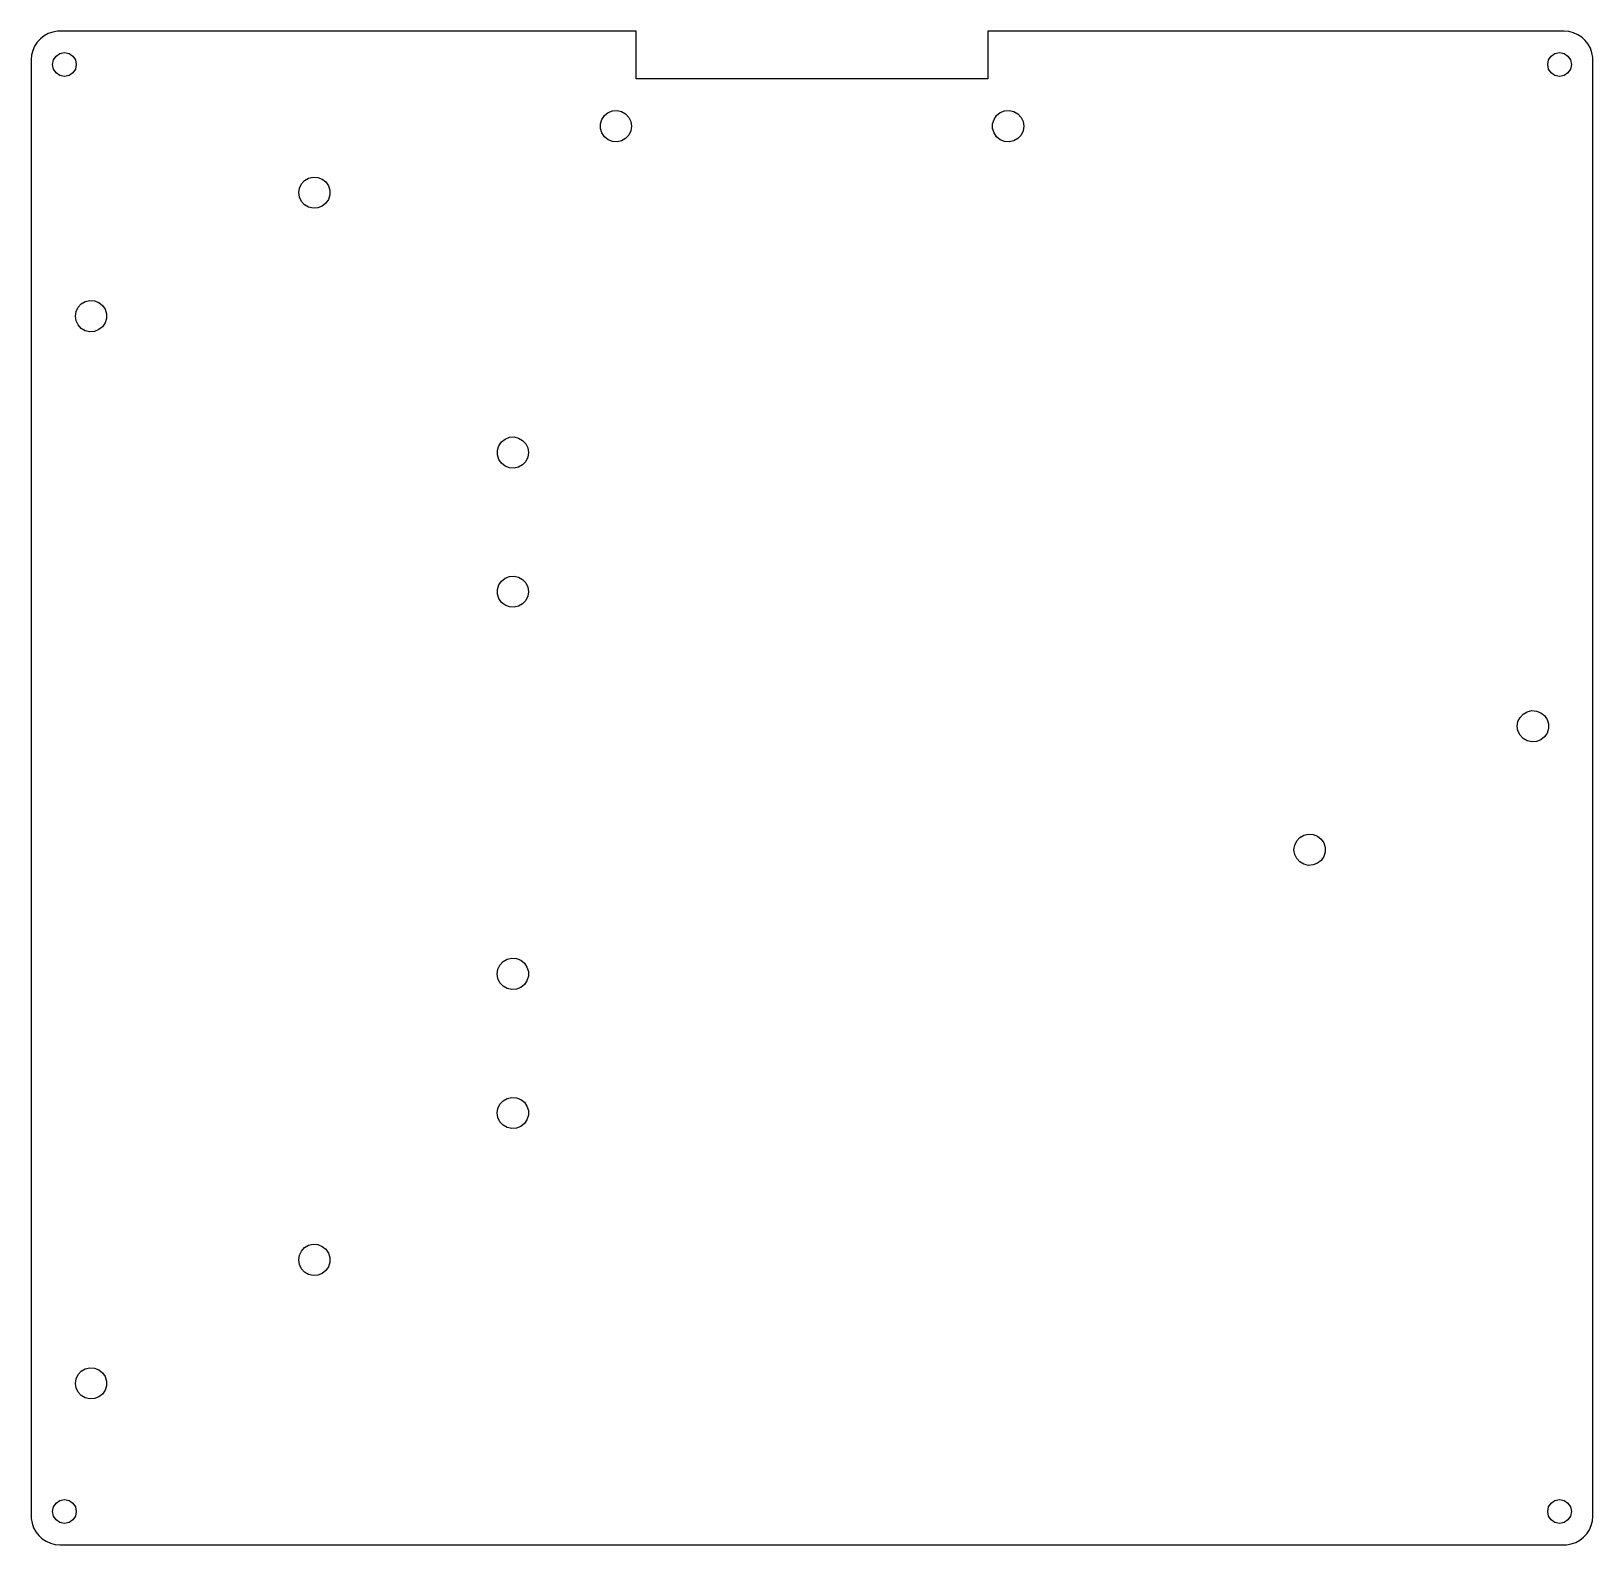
# Model space of a CAD drawing. Header units: metres. Extents: x -82 to 82, y -80 to 80.
import ezdxf

# ---------------------------------------------------------------- set-up
doc = ezdxf.new("R2010")
doc.units = ezdxf.units.M

msp = doc.modelspace()

# ---------------------------------------------------------------- linework, layer by layer
for p, q in [((-80.8808, 79.2115), (-81.2718, 78.9072)), ((-80.4451, 79.4473), (-80.8808, 79.2115)), ((-79.9765, 79.6082), (-80.4451, 79.4473)), ((-79.4877, 79.6898), (-79.9765, 79.6082)), ((-18.51, 79.6937), (-79.4877, 79.6898)), ((-18.51, 74.7), (-18.51, 79.6937)), ((79.24, 79.7), (18.51, 79.6961)), ((18.51, 79.6961), (18.51, 74.7)), ((79.7338, 79.6591), (79.24, 79.7)), ((80.2141, 79.5375), (79.7338, 79.6591)), ((80.6678, 79.3384), (80.2141, 79.5375)), ((81.0826, 79.0674), (80.6678, 79.3384)), ((81.4472, 78.7318), (81.0826, 79.0674)), ((-82.0775, 77.6741), (-82.1991, 77.1938)), ((-81.8784, 78.1278), (-82.0775, 77.6741)), ((-81.6074, 78.5426), (-81.8784, 78.1278)), ((-81.2718, 78.9072), (-81.6074, 78.5426)), ((-79.6239, 77.0839), (-79.2184, 77.3548)), ((-79.2184, 77.3548), (-78.74, 77.45)), ((-78.74, 77.45), (-78.2616, 77.3548)), ((-78.2616, 77.3548), (-77.8561, 77.0839)), ((77.8561, 77.0839), (78.2616, 77.3548)), ((78.2616, 77.3548), (78.74, 77.45)), ((78.74, 77.45), (79.2184, 77.3548)), ((79.2184, 77.3548), (79.6239, 77.0839)), ((81.7515, 78.3408), (81.4472, 78.7318)), ((81.9873, 77.9051), (81.7515, 78.3408)), ((82.1482, 77.4365), (81.9873, 77.9051)), ((82.2298, 76.9477), (82.1482, 77.4365)), ((-82.1991, 77.1938), (-82.24, 76.7)), ((-82.24, 76.7), (-82.2298, -76.9477)), ((-79.99, 76.2), (-79.8948, 76.6784)), ((-79.8948, 75.7216), (-79.99, 76.2)), ((-79.8948, 76.6784), (-79.6239, 77.0839)), ((-79.6239, 75.3161), (-79.8948, 75.7216)), ((-77.8561, 77.0839), (-77.5851, 76.6784)), ((-77.5851, 75.7216), (-77.8561, 75.3161)), ((-77.5851, 76.6784), (-77.49, 76.2)), ((-77.49, 76.2), (-77.5851, 75.7216)), ((77.49, 76.2), (77.5851, 76.6784)), ((77.5851, 75.7216), (77.49, 76.2)), ((77.5851, 76.6784), (77.8561, 77.0839)), ((77.8561, 75.3161), (77.5851, 75.7216)), ((79.6239, 77.0839), (79.8948, 76.6784)), ((79.8948, 75.7216), (79.6239, 75.3161)), ((79.8948, 76.6784), (79.99, 76.2)), ((79.99, 76.2), (79.8948, 75.7216)), ((82.24, -76.7), (82.2298, 76.9477)), ((-79.2184, 75.0451), (-79.6239, 75.3161)), ((-78.74, 74.95), (-79.2184, 75.0451)), ((-78.2616, 75.0451), (-78.74, 74.95)), ((-77.8561, 75.3161), (-78.2616, 75.0451)), ((18.51, 74.7), (-18.51, 74.7)), ((78.2616, 75.0451), (77.8561, 75.3161)), ((78.74, 74.95), (78.2616, 75.0451)), ((79.2184, 75.0451), (78.74, 74.95)), ((79.6239, 75.3161), (79.2184, 75.0451)), ((-22.1466, 70.4159), (-21.8695, 70.8223)), ((-21.8695, 70.8223), (-21.485, 71.1289)), ((-21.485, 71.1289), (-21.0272, 71.3086)), ((-21.0272, 71.3086), (-20.5367, 71.3454)), ((-20.5367, 71.3454), (-20.0572, 71.2359)), ((-20.0572, 71.2359), (-19.6312, 70.99)), ((-19.6312, 70.99), (-19.2967, 70.6295)), ((19.1734, 70.4159), (19.4505, 70.8223)), ((19.4505, 70.8223), (19.835, 71.1289)), ((19.835, 71.1289), (20.2928, 71.3086)), ((20.2928, 71.3086), (20.7833, 71.3454)), ((20.7833, 71.3454), (21.2628, 71.2359)), ((21.2628, 71.2359), (21.6888, 70.99)), ((21.6888, 70.99), (22.0233, 70.6295)), ((-22.2916, 69.9459), (-22.1466, 70.4159)), ((-22.2916, 69.4541), (-22.2916, 69.9459)), ((-22.1466, 68.9841), (-22.2916, 69.4541)), ((-19.2967, 70.6295), (-19.0833, 70.1863)), ((-19.0833, 69.2137), (-19.2967, 68.7705)), ((-19.0833, 70.1863), (-19.01, 69.7)), ((-19.01, 69.7), (-19.0833, 69.2137)), ((19.0284, 69.9459), (19.1734, 70.4159)), ((19.0284, 69.4541), (19.0284, 69.9459)), ((19.1734, 68.9841), (19.0284, 69.4541)), ((22.0233, 70.6295), (22.2367, 70.1863)), ((22.2367, 69.2137), (22.0233, 68.7705)), ((22.2367, 70.1863), (22.31, 69.7)), ((22.31, 69.7), (22.2367, 69.2137)), ((-21.8695, 68.5777), (-22.1466, 68.9841)), ((-21.485, 68.2711), (-21.8695, 68.5777)), ((-21.0272, 68.0914), (-21.485, 68.2711)), ((-20.5367, 68.0546), (-21.0272, 68.0914)), ((-20.0572, 68.1641), (-20.5367, 68.0546)), ((-19.6312, 68.41), (-20.0572, 68.1641)), ((-19.2967, 68.7705), (-19.6312, 68.41)), ((19.4505, 68.5777), (19.1734, 68.9841)), ((19.835, 68.2711), (19.4505, 68.5777)), ((20.2928, 68.0914), (19.835, 68.2711)), ((20.7833, 68.0546), (20.2928, 68.0914)), ((21.2628, 68.1641), (20.7833, 68.0546)), ((21.6888, 68.41), (21.2628, 68.1641)), ((22.0233, 68.7705), (21.6888, 68.41)), ((-53.4488, 63.99), (-53.0228, 64.2359)), ((-53.0228, 64.2359), (-52.5433, 64.3454)), ((-52.5433, 64.3454), (-52.0528, 64.3086)), ((-52.0528, 64.3086), (-51.595, 64.1289)), ((-54.07, 62.7), (-53.9967, 63.1863)), ((-53.9967, 62.2137), (-54.07, 62.7)), ((-53.9967, 63.1863), (-53.7833, 63.6295)), ((-53.7833, 63.6295), (-53.4488, 63.99)), ((-51.595, 64.1289), (-51.2105, 63.8223)), ((-51.2105, 63.8223), (-50.9334, 63.4159)), ((-50.9334, 63.4159), (-50.7884, 62.9459)), ((-50.7884, 62.9459), (-50.7884, 62.4541)), ((-53.7833, 61.7705), (-53.9967, 62.2137)), ((-53.4488, 61.41), (-53.7833, 61.7705)), ((-53.0228, 61.1641), (-53.4488, 61.41)), ((-52.5433, 61.0546), (-53.0228, 61.1641)), ((-52.0528, 61.0914), (-52.5433, 61.0546)), ((-51.595, 61.2711), (-52.0528, 61.0914)), ((-51.2105, 61.5777), (-51.595, 61.2711)), ((-50.9334, 61.9841), (-51.2105, 61.5777)), ((-50.7884, 62.4541), (-50.9334, 61.9841)), ((-77.3033, 50.6295), (-76.9688, 50.99)), ((-76.9688, 50.99), (-76.5428, 51.2359)), ((-76.5428, 51.2359), (-76.0633, 51.3454)), ((-76.0633, 51.3454), (-75.5728, 51.3086)), ((-75.5728, 51.3086), (-75.115, 51.1289)), ((-75.115, 51.1289), (-74.7305, 50.8223)), ((-77.59, 49.7), (-77.5167, 50.1863)), ((-77.5167, 49.2137), (-77.59, 49.7)), ((-77.5167, 50.1863), (-77.3033, 50.6295)), ((-74.7305, 50.8223), (-74.4534, 50.4159)), ((-74.4534, 50.4159), (-74.3084, 49.9459)), ((-74.3084, 49.4541), (-74.4534, 48.9841)), ((-74.3084, 49.9459), (-74.3084, 49.4541)), ((-77.3033, 48.7705), (-77.5167, 49.2137)), ((-76.9688, 48.41), (-77.3033, 48.7705)), ((-76.5428, 48.1641), (-76.9688, 48.41)), ((-76.0633, 48.0546), (-76.5428, 48.1641)), ((-75.5728, 48.0914), (-76.0633, 48.0546)), ((-75.115, 48.2711), (-75.5728, 48.0914)), ((-74.7305, 48.5777), (-75.115, 48.2711)), ((-74.4534, 48.9841), (-74.7305, 48.5777)), ((-32.9966, 36.0405), (-32.7195, 36.4469)), ((-32.7195, 36.4469), (-32.335, 36.7535)), ((-32.335, 36.7535), (-31.8772, 36.9332)), ((-31.8772, 36.9332), (-31.3867, 36.97)), ((-31.3867, 36.97), (-30.9072, 36.8605)), ((-30.9072, 36.8605), (-30.4812, 36.6146)), ((-30.4812, 36.6146), (-30.1467, 36.2541)), ((-30.1467, 36.2541), (-29.9333, 35.8109)), ((-33.1416, 35.5705), (-32.9966, 36.0405)), ((-33.1416, 35.0787), (-33.1416, 35.5705)), ((-32.9966, 34.6087), (-33.1416, 35.0787)), ((-32.7195, 34.2023), (-32.9966, 34.6087)), ((-29.9333, 34.8382), (-30.1467, 34.3951)), ((-29.9333, 35.8109), (-29.86, 35.3246)), ((-29.86, 35.3246), (-29.9333, 34.8382)), ((-32.335, 33.8956), (-32.7195, 34.2023)), ((-31.8772, 33.716), (-32.335, 33.8956)), ((-31.3867, 33.6792), (-31.8772, 33.716)), ((-30.9072, 33.7886), (-31.3867, 33.6792)), ((-30.4812, 34.0346), (-30.9072, 33.7886)), ((-30.1467, 34.3951), (-30.4812, 34.0346)), ((-33.1416, 20.9213), (-32.9966, 21.3913)), ((-32.9966, 21.3913), (-32.7195, 21.7977)), ((-32.7195, 21.7977), (-32.335, 22.1044)), ((-32.335, 22.1044), (-31.8772, 22.284)), ((-31.8772, 22.284), (-31.3867, 22.3208)), ((-31.3867, 22.3208), (-30.9072, 22.2114)), ((-30.9072, 22.2114), (-30.4812, 21.9654)), ((-30.4812, 21.9654), (-30.1467, 21.6049)), ((-30.1467, 21.6049), (-29.9333, 21.1618)), ((-33.1416, 20.4295), (-33.1416, 20.9213)), ((-32.9966, 19.9595), (-33.1416, 20.4295)), ((-32.7195, 19.5531), (-32.9966, 19.9595)), ((-30.1467, 19.7459), (-30.4812, 19.3854)), ((-29.9333, 20.1891), (-30.1467, 19.7459)), ((-29.9333, 21.1618), (-29.86, 20.6754)), ((-29.86, 20.6754), (-29.9333, 20.1891)), ((-32.335, 19.2465), (-32.7195, 19.5531)), ((-31.8772, 19.0668), (-32.335, 19.2465)), ((-31.3867, 19.03), (-31.8772, 19.0668)), ((-30.9072, 19.1395), (-31.3867, 19.03)), ((-30.4812, 19.3854), (-30.9072, 19.1395)), ((74.29, 6.5), (74.3633, 6.98635)), ((74.3633, 6.98635), (74.5767, 7.42948)), ((74.5767, 7.42948), (74.9112, 7.79002)), ((74.9112, 7.79002), (75.3372, 8.03594)), ((75.3372, 8.03594), (75.8167, 8.14539)), ((75.8167, 8.14539), (76.3072, 8.10863)), ((76.3072, 8.10863), (76.765, 7.92894)), ((76.765, 7.92894), (77.1495, 7.62228)), ((77.1495, 7.62228), (77.4266, 7.21591)), ((77.4266, 7.21591), (77.5716, 6.74592)), ((77.5716, 6.74592), (77.5716, 6.25408)), ((74.3633, 6.01365), (74.29, 6.5)), ((74.5767, 5.57052), (74.3633, 6.01365)), ((74.9112, 5.20998), (74.5767, 5.57052)), ((75.3372, 4.96406), (74.9112, 5.20998)), ((75.8167, 4.85461), (75.3372, 4.96406)), ((76.765, 5.07106), (76.3072, 4.89137)), ((77.1495, 5.37771), (76.765, 5.07106)), ((77.4266, 5.78409), (77.1495, 5.37771)), ((77.5716, 6.25408), (77.4266, 5.78409)), ((76.3072, 4.89137), (75.8167, 4.85461)), ((51.8172, -4.96406), (52.2967, -4.85461)), ((52.2967, -4.85461), (52.7872, -4.89137)), ((52.7872, -4.89137), (53.245, -5.07106)), ((50.77, -6.5), (50.8433, -6.01365)), ((50.8433, -6.98635), (50.77, -6.5)), ((50.8433, -6.01365), (51.0567, -5.57052)), ((51.0567, -5.57052), (51.3912, -5.20998)), ((51.3912, -5.20998), (51.8172, -4.96406)), ((53.245, -5.07106), (53.6295, -5.37771)), ((53.6295, -5.37771), (53.9066, -5.78409)), ((53.9066, -5.78409), (54.0516, -6.25408)), ((54.0516, -6.25408), (54.0516, -6.74592)), ((51.0567, -7.42948), (50.8433, -6.98635)), ((51.3912, -7.79002), (51.0567, -7.42948)), ((51.8172, -8.03594), (51.3912, -7.79002)), ((52.2967, -8.14539), (51.8172, -8.03594)), ((52.7872, -8.10863), (52.2967, -8.14539)), ((53.245, -7.92894), (52.7872, -8.10863)), ((53.6295, -7.62228), (53.245, -7.92894)), ((53.9066, -7.21591), (53.6295, -7.62228)), ((54.0516, -6.74592), (53.9066, -7.21591)), ((-32.5388, -18.2854), (-32.1128, -18.0395)), ((-32.1128, -18.0395), (-31.6333, -17.93)), ((-31.6333, -17.93), (-31.1428, -17.9668)), ((-31.1428, -17.9668), (-30.685, -18.1465)), ((-33.16, -19.5754), (-33.0867, -19.0891)), ((-33.0867, -20.0618), (-33.16, -19.5754)), ((-33.0867, -19.0891), (-32.8733, -18.6459)), ((-32.8733, -18.6459), (-32.5388, -18.2854)), ((-30.685, -18.1465), (-30.3005, -18.4531)), ((-30.3005, -18.4531), (-30.0234, -18.8595)), ((-30.0234, -18.8595), (-29.8784, -19.3295)), ((-29.8784, -19.3295), (-29.8784, -19.8213)), ((-32.8733, -20.5049), (-33.0867, -20.0618)), ((-32.5388, -20.8654), (-32.8733, -20.5049)), ((-32.1128, -21.1114), (-32.5388, -20.8654)), ((-31.6333, -21.2208), (-32.1128, -21.1114)), ((-31.1428, -21.184), (-31.6333, -21.2208)), ((-30.685, -21.0044), (-31.1428, -21.184)), ((-30.3005, -20.6977), (-30.685, -21.0044)), ((-30.0234, -20.2913), (-30.3005, -20.6977)), ((-29.8784, -19.8213), (-30.0234, -20.2913)), ((-32.5388, -32.9346), (-32.1128, -32.6886)), ((-32.1128, -32.6886), (-31.6333, -32.5792)), ((-31.6333, -32.5792), (-31.1428, -32.616)), ((-31.1428, -32.616), (-30.685, -32.7956)), ((-30.685, -32.7956), (-30.3005, -33.1023)), ((-33.16, -34.2246), (-33.0867, -33.7382)), ((-33.0867, -34.7109), (-33.16, -34.2246)), ((-33.0867, -33.7382), (-32.8733, -33.2951)), ((-32.8733, -33.2951), (-32.5388, -32.9346)), ((-30.3005, -33.1023), (-30.0234, -33.5087)), ((-30.0234, -33.5087), (-29.8784, -33.9787)), ((-29.8784, -34.4705), (-30.0234, -34.9405)), ((-29.8784, -33.9787), (-29.8784, -34.4705)), ((-32.8733, -35.1541), (-33.0867, -34.7109)), ((-32.5388, -35.5146), (-32.8733, -35.1541)), ((-32.1128, -35.7605), (-32.5388, -35.5146)), ((-31.6333, -35.87), (-32.1128, -35.7605)), ((-31.1428, -35.8332), (-31.6333, -35.87)), ((-30.685, -35.6535), (-31.1428, -35.8332)), ((-30.3005, -35.3469), (-30.685, -35.6535)), ((-30.0234, -34.9405), (-30.3005, -35.3469)), ((-54.07, -49.7), (-53.9967, -49.2137)), ((-53.9967, -49.2137), (-53.7833, -48.7705)), ((-53.7833, -48.7705), (-53.4488, -48.41)), ((-53.4488, -48.41), (-53.0228, -48.1641)), ((-53.0228, -48.1641), (-52.5433, -48.0546)), ((-52.5433, -48.0546), (-52.0528, -48.0914)), ((-52.0528, -48.0914), (-51.595, -48.2711)), ((-51.595, -48.2711), (-51.2105, -48.5777)), ((-51.2105, -48.5777), (-50.9334, -48.9841)), ((-50.9334, -48.9841), (-50.7884, -49.4541)), ((-53.9967, -50.1863), (-54.07, -49.7)), ((-53.7833, -50.6295), (-53.9967, -50.1863)), ((-53.4488, -50.99), (-53.7833, -50.6295)), ((-51.2105, -50.8223), (-51.595, -51.1289)), ((-50.9334, -50.4159), (-51.2105, -50.8223)), ((-50.7884, -49.9459), (-50.9334, -50.4159)), ((-50.7884, -49.4541), (-50.7884, -49.9459)), ((-53.0228, -51.2359), (-53.4488, -50.99)), ((-52.5433, -51.3454), (-53.0228, -51.2359)), ((-52.0528, -51.3086), (-52.5433, -51.3454)), ((-51.595, -51.1289), (-52.0528, -51.3086)), ((-77.59, -62.7), (-77.5167, -62.2137)), ((-77.5167, -62.2137), (-77.3033, -61.7705)), ((-77.3033, -61.7705), (-76.9688, -61.41)), ((-76.9688, -61.41), (-76.5428, -61.1641)), ((-76.5428, -61.1641), (-76.0633, -61.0546)), ((-76.0633, -61.0546), (-75.5728, -61.0914)), ((-75.5728, -61.0914), (-75.115, -61.2711)), ((-75.115, -61.2711), (-74.7305, -61.5777)), ((-74.7305, -61.5777), (-74.4534, -61.9841)), ((-74.4534, -61.9841), (-74.3084, -62.4541)), ((-74.3084, -62.4541), (-74.3084, -62.9459)), ((-77.5167, -63.1863), (-77.59, -62.7)), ((-77.3033, -63.6295), (-77.5167, -63.1863)), ((-76.9688, -63.99), (-77.3033, -63.6295)), ((-76.5428, -64.2359), (-76.9688, -63.99)), ((-75.115, -64.1289), (-75.5728, -64.3086)), ((-74.7305, -63.8223), (-75.115, -64.1289)), ((-74.4534, -63.4159), (-74.7305, -63.8223)), ((-74.3084, -62.9459), (-74.4534, -63.4159)), ((-76.0633, -64.3454), (-76.5428, -64.2359)), ((-75.5728, -64.3086), (-76.0633, -64.3454)), ((-79.8948, -75.7216), (-79.6239, -75.3161)), ((-79.6239, -75.3161), (-79.2184, -75.0451)), ((-79.2184, -75.0451), (-78.74, -74.95)), ((-78.74, -74.95), (-78.2616, -75.0451)), ((-78.2616, -75.0451), (-77.8561, -75.3161)), ((-77.8561, -75.3161), (-77.5851, -75.7216)), ((77.5851, -75.7216), (77.8561, -75.3161)), ((77.8561, -75.3161), (78.2616, -75.0451)), ((78.2616, -75.0451), (78.74, -74.95)), ((78.74, -74.95), (79.2184, -75.0451)), ((79.2184, -75.0451), (79.6239, -75.3161)), ((79.6239, -75.3161), (79.8948, -75.7216)), ((-82.2298, -76.9477), (-82.1482, -77.4365)), ((-79.99, -76.2), (-79.8948, -75.7216)), ((-79.8948, -76.6784), (-79.99, -76.2)), ((-79.6239, -77.0839), (-79.8948, -76.6784)), ((-79.2184, -77.3548), (-79.6239, -77.0839)), ((-77.8561, -77.0839), (-78.2616, -77.3548)), ((-77.5851, -76.6784), (-77.8561, -77.0839)), ((-77.5851, -75.7216), (-77.49, -76.2)), ((-77.49, -76.2), (-77.5851, -76.6784)), ((77.49, -76.2), (77.5851, -75.7216)), ((77.5851, -76.6784), (77.49, -76.2)), ((77.8561, -77.0839), (77.5851, -76.6784)), ((78.2616, -77.3548), (77.8561, -77.0839)), ((79.6239, -77.0839), (79.2184, -77.3548)), ((79.8948, -76.6784), (79.6239, -77.0839)), ((79.8948, -75.7216), (79.99, -76.2)), ((79.99, -76.2), (79.8948, -76.6784)), ((82.0775, -77.6741), (82.1991, -77.1938)), ((82.1991, -77.1938), (82.24, -76.7)), ((-82.1482, -77.4365), (-81.9873, -77.9051)), ((-81.9873, -77.9051), (-81.7515, -78.3408)), ((-81.7515, -78.3408), (-81.4472, -78.7318)), ((-81.4472, -78.7318), (-81.0826, -79.0674)), ((-78.74, -77.45), (-79.2184, -77.3548)), ((-78.2616, -77.3548), (-78.74, -77.45)), ((78.74, -77.45), (78.2616, -77.3548)), ((79.2184, -77.3548), (78.74, -77.45)), ((80.8808, -79.2115), (81.2718, -78.9072)), ((81.2718, -78.9072), (81.6074, -78.5426)), ((81.6074, -78.5426), (81.8784, -78.1278)), ((81.8784, -78.1278), (82.0775, -77.6741)), ((-81.0826, -79.0674), (-80.6678, -79.3384)), ((-80.6678, -79.3384), (-80.2141, -79.5375)), ((-80.2141, -79.5375), (-79.7338, -79.6591)), ((-79.7338, -79.6591), (-79.24, -79.7)), ((-79.24, -79.7), (79.4877, -79.6898)), ((79.4877, -79.6898), (79.9765, -79.6082)), ((79.9765, -79.6082), (80.4451, -79.4473)), ((80.4451, -79.4473), (80.8808, -79.2115))]:
    msp.add_line(p, q)

doc.saveas('drawing.dxf')
